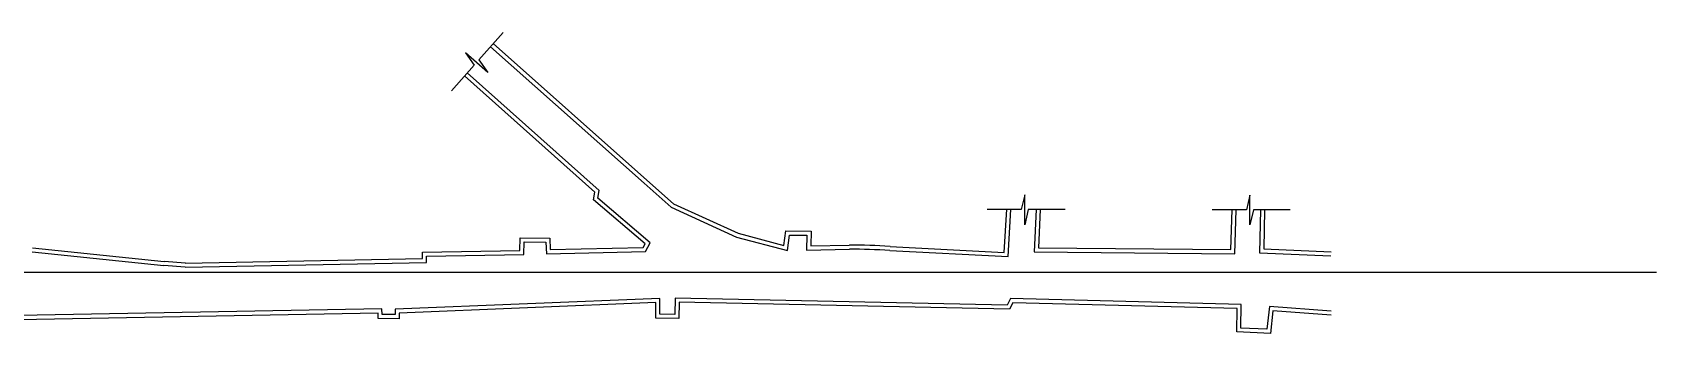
# Model space of a CAD drawing. Header units: inches. Extents: x -63695 to 240366, y -159590 to 36913.
# Drawn here: x 120192 to 240366, y -2483 to 19799 of the extents above; entities that cross this region are included whole.
import ezdxf

# ---------------------------------------------------------------- set-up
doc = ezdxf.new("R2010")
doc.units = ezdxf.units.IN
doc.header["$MEASUREMENT"] = 0

msp = doc.modelspace()

# ---------------------------------------------------------------- linework, layer by layer
for p, q in [((120195.339, 3852.697), (129934.398, 2840.373)), ((120164.323, 3554.305), (129903.381, 2541.981)), ((131486.449, 2417.711), (129903.381, 2541.981)), ((131509.926, 2716.791), (129926.859, 2841.061))]:
    msp.add_line(p, q)
at = {"color": 1}
msp.add_line((-6121.155, 2054.148), (240366.258, 2054.148), dxfattribs=at)
for points in [[(155019.89, 19798.739), (153215.493, 17767.166), (153878.331, 16827.253), (152233.207, 18288.415), (152866.213, 17373.912), (151187.989, 15484.397)], [(154085.717, 18746.953), (165456.137, 8648.005), (167453.796, 6873.73), (172299.074, 4652.887), (176051.218, 3662.337), (176200.36, 4805.985), (177499.578, 4785.664), (177479.278, 3698.533), (180642.232, 3760.094)], [(154284.937, 18971.255), (165655.357, 8872.307), (167619.521, 7127.782), (172400.608, 4936.36), (175797.863, 4039.5), (175937.484, 5110.133), (177805.143, 5080.921), (177785.044, 4004.541), (180636.394, 4060.038)], [(131480.614, 2717.654), (149054.332, 3059.509), (149054.332, 3528.405), (156250.513, 3661.426), (156271.995, 4596.825), (158466.502, 4582.152), (158508.694, 3726.94), (165384.409, 3892.219), (165523.583, 4149.072), (161701.251, 7407.735), (161806.665, 7981.487), (152165.493, 16584.97)], [(131486.449, 2417.711), (131486.449, 2417.711), (149354.332, 2765.288), (149354.332, 3233.9), (156543.826, 3366.796), (156565.139, 4294.858), (158180.844, 4284.055), (158223.472, 3419.997), (165565.376, 3596.483), (165903.09, 4219.755), (162027.587, 7523.748), (162132.189, 8093.08), (152364.714, 16809.273)], [(196597.782, 6691.625), (193880.589, 6691.625), (193618.01, 5571.873), (193618.01, 7772.198), (193354.619, 6691.625), (190827.426, 6691.625)], [(213262.859, 6670.831), (210545.666, 6670.831), (210283.086, 5551.079), (210283.086, 7751.404), (210019.696, 6670.831), (207492.503, 6670.831)], [(183631.053, 3663.585), (192380.491, 3210.149), (192599.424, 6691.625)], [(183646.579, 3963.183), (192099.704, 3525.103), (192300.016, 6710.453)], [(194451.719, 6691.625), (194325.608, 3551.544), (209167.021, 3422.976), (209264.501, 6670.831)], [(194751.96, 6691.625), (194637.79, 3848.851), (208875.966, 3725.509), (208964.365, 6670.831)], [(211054.399, 6670.831), (210998.7, 3492.812), (216272.749, 3257.718)], [(211354.445, 6670.831), (211303.771, 3779.512), (216286.109, 3557.421)], [(216300.248, -820.463), (211717.265, -494.635), (211539.325, -2168.913), (209617.574, -2073.918), (209641.299, -328.393), (192557.552, 97.636), (192310.851, -372.731), (167739.082, 140.458), (167727.448, -1070.636), (166610.611, -1058.991), (166622.245, 117.168), (147030.502, -689.513), (147024.831, -1081.277), (146071.904, -1069.922), (146054.887, -666.802), (115131.273, -1232.185)], [(216278.973, -1119.708), (211984.967, -814.424), (211807.682, -2482.544), (209313.668, -2359.261), (209337.296, -620.905), (192736.575, -206.921), (192490.265, -676.543), (168036.153, -165.811), (168024.55, -1373.75), (166307.661, -1355.849), (166319.137, -195.566), (147326.363, -977.585), (147320.467, -1384.822), (145784.156, -1366.514), (145767.508, -972.106), (115130.865, -1532.243)]]:
    msp.add_lwpolyline(points)
for radius in [45775.279, 45475.279]:
    msp.add_arc((180669.806, -41715.176), radius, 86.26638728, 90.03474141)

doc.saveas('drawing.dxf')
